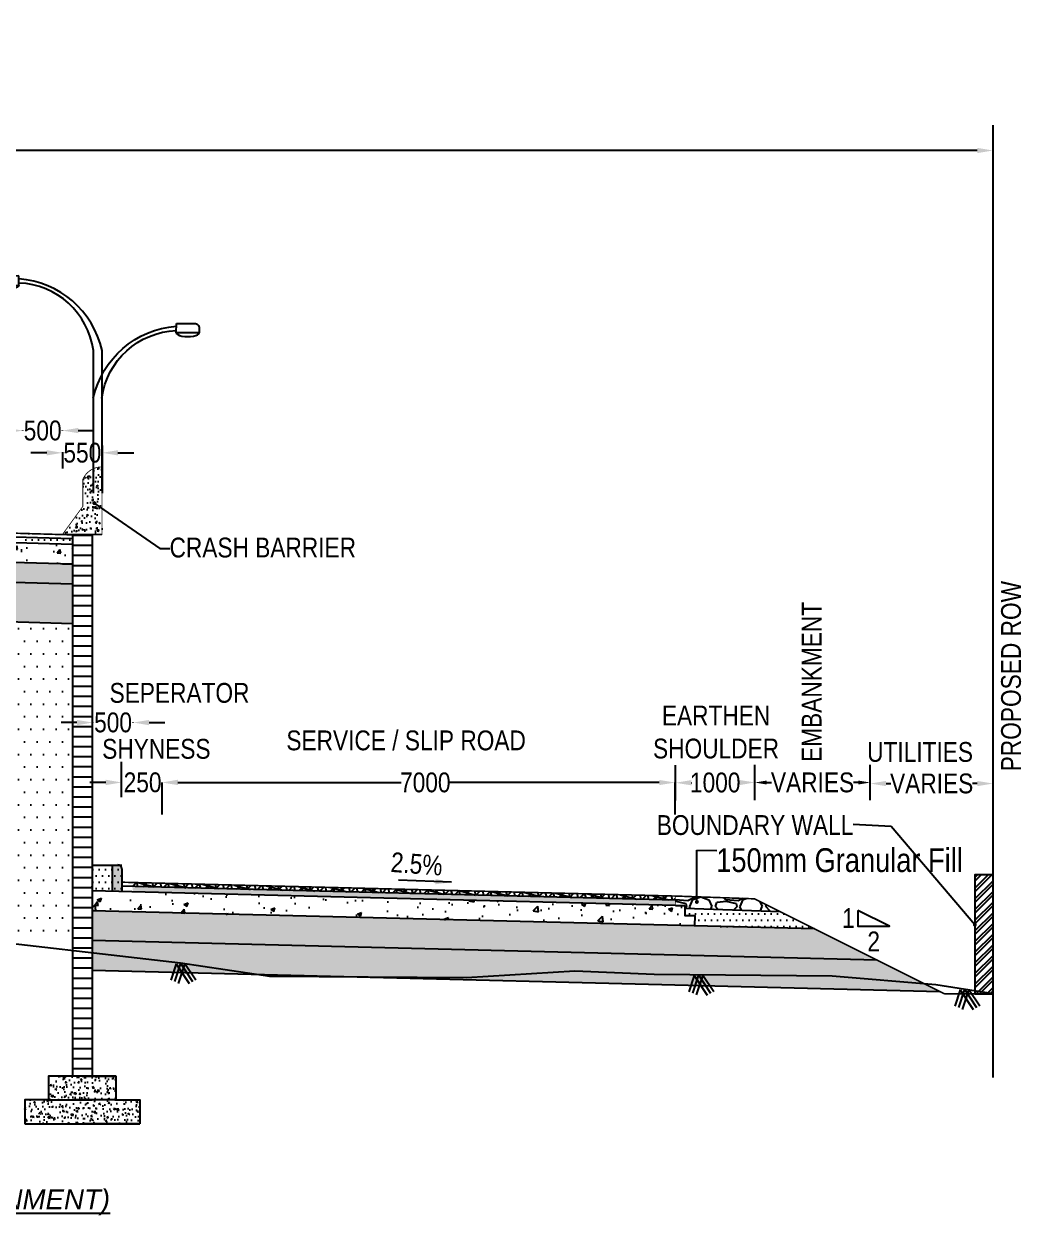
# Model space of a CAD drawing. Header units: millimetres. Extents: x 207528 to 778454, y -364692 to 101323.
# Drawn here: x 534964 to 547556, y -7738 to 7296 of the extents above; entities that cross this region are included whole.
import ezdxf

# ---------------------------------------------------------------- set-up
doc = ezdxf.new("R2010")
doc.units = ezdxf.units.MM
doc.linetypes.add('DASHED2', pattern=[0.375, 0.25, -0.125])
for name, color, linetype in [('Dim', 253, 'Continuous'), ('Dimension', 253, 'Continuous'), ('hatch', 253, 'Continuous'), ('NGL', 7, 'DASHED2'), ('Proposed ROW', 241, 'MNEW')]:
    doc.layers.add(name, color=color, linetype=linetype)
doc.styles.add('DIM', font='ARIALN.TTF', dxfattribs={"height": 250})
doc.styles.get("Standard").update_dxf_attribs({"font": 'arial.ttf'})
doc.styles.add('STRIP PLAN STYLE', font='ARIALN.TTF')
doc.linetypes.add('MNEW', pattern='A,26.152623,-1.048632,["PROW",Standard,S=1.75,R=0,X=0,Y=-0.975095],-7.693777,26.152623', length=61.047655)
doc.dimstyles.new('DIM', dxfattribs={"dimtxt": 250, "dimasz": 200, "dimexe": 0.18, "dimexo": 0.0625, "dimgap": 0.09, "dimtad": 0, "dimtih": 1, "dimtoh": 1, "dimdec": 0, "dimzin": 0, "dimdsep": 46, "dimtxsty": 'DIM', "dimcen": 0.09, "dimclrd": 256, "dimclrt": 7, "dimadec": 0, "dimazin": 0, "dimtfac": 1, "dimtdec": 0, "dimtofl": 0, "dimtmove": 0, "dimatfit": 3, "dimfxl": 1, "dimtolj": 1, "dimtzin": 0, "dimarcsym": 0})
doc.dimstyles.new('new', dxfattribs={"dimtxt": 150, "dimasz": 150, "dimexe": 100, "dimexo": 0.1, "dimgap": 0.09, "dimtad": 0, "dimtih": 1, "dimtoh": 1, "dimdec": 0, "dimzin": 0, "dimdsep": 46, "dimtxsty": 'DIM', "dimcen": 0.09, "dimclrd": 256, "dimclrt": 252, "dimadec": 0, "dimazin": 0, "dimtfac": 1, "dimtdec": 0, "dimtofl": 0, "dimtmove": 0, "dimatfit": 3, "dimfxl": 1, "dimtolj": 1, "dimtzin": 0, "dimlwd": -1, "dimarcsym": 0})

# ---------------------------------------------------------------- blocks, each defined once
blk = doc.blocks.new('*D405')
at = {"layer": 'Defpoints', "color": 0, "transparency": 16777216}
for p in [(547201, 5698), (502201, 5431), (547201, 5433)]:
    blk.add_point(p, dxfattribs=at)
at = {"layer": 'Dim', "color": 0, "lineweight": -2, "transparency": 16777216}
for p, q in [((502201, 5431), (502201, 5698)), ((547201, 5433), (547201, 5698))]:
    blk.add_line(p, q, dxfattribs=at)
at = {"layer": 'Dim', "lineweight": -2, "transparency": 16777216}
for p, q in [((502401, 5698), (522479, 5698)), ((547001, 5698), (529825, 5698))]:
    blk.add_line(p, q, dxfattribs=at)
at = {"layer": 'Dim', "transparency": 16777216}
for points in [[(502401, 5731), (502401, 5665), (502201, 5698)], [(547001, 5731), (547001, 5665), (547201, 5698)]]:
    blk.add_solid(points, dxfattribs=at)
at = {"layer": 'Dim', "color": 7, "transparency": 16777216, "insert": (526152, 5698), "char_height": 400, "attachment_point": 5, "style": 'STRIP PLAN STYLE'}
blk.add_mtext('\\A1;PROPOSED RIGHT OF WAY (45m)', dxfattribs=at)
blk = doc.blocks.new('*D412')
at = {"layer": 'Defpoints', "color": 0, "transparency": 16777216}
for p in [(535953, 1883), (535453, 1786), (535953, 1786)]:
    blk.add_point(p, dxfattribs=at)
at = {"layer": 'Dim', "lineweight": -2, "transparency": 16777216}
for p, q in [((535253, 1883), (535053, 1883)), ((536153, 1883), (536353, 1883))]:
    blk.add_line(p, q, dxfattribs=at)
at = {"layer": 'Dim', "color": 0, "lineweight": -2, "transparency": 16777216}
for p, q in [((535453, 1882), (535453, 1883)), ((535953, 1882), (535953, 1883))]:
    blk.add_line(p, q, dxfattribs=at)
at = {"layer": 'Dim', "transparency": 16777216}
for points in [[(535253, 1916), (535253, 1850), (535453, 1883)], [(536153, 1916), (536153, 1850), (535953, 1883)]]:
    blk.add_solid(points, dxfattribs=at)
at = {"layer": 'Dim', "color": 7, "transparency": 16777216, "insert": (535703, 1883), "char_height": 250, "attachment_point": 5, "style": 'DIM'}
blk.add_mtext('\\A1;550', dxfattribs=at)
blk = doc.blocks.new('*D490')
at = {"layer": 'Defpoints', "color": 0, "transparency": 16777216}
for p in [(535452, 2163), (534951, 1889), (535452, 1889)]:
    blk.add_point(p, dxfattribs=at)
at = {"layer": 'Dim', "lineweight": -2, "transparency": 16777216}
for p, q in [((534751, 2163), (534551, 2163)), ((535652, 2163), (535852, 2163))]:
    blk.add_line(p, q, dxfattribs=at)
at = {"layer": 'Dim', "color": 0, "lineweight": -2, "transparency": 16777216}
for p, q in [((534951, 2162), (534951, 2163)), ((535452, 2162), (535452, 2163))]:
    blk.add_line(p, q, dxfattribs=at)
at = {"layer": 'Dim', "transparency": 16777216}
for points in [[(534751, 2197), (534751, 2130), (534951, 2163)], [(535652, 2197), (535652, 2130), (535452, 2163)]]:
    blk.add_solid(points, dxfattribs=at)
at = {"layer": 'Dim', "color": 7, "transparency": 16777216, "insert": (535202, 2163), "char_height": 250, "attachment_point": 5, "style": 'DIM'}
blk.add_mtext('\\A1;500', dxfattribs=at)
blk = doc.blocks.new('*D398')
at = {"layer": 'Defpoints', "color": 0, "transparency": 16777216}
for p in [(535835, -1521), (535835, -1869), (536346, -1869)]:
    blk.add_point(p, dxfattribs=at)
at = {"layer": 'Dim', "lineweight": -2, "transparency": 16777216}
for p, q in [((535635, -1521), (535435, -1521)), ((536546, -1521), (536746, -1521))]:
    blk.add_line(p, q, dxfattribs=at)
at = {"layer": 'Dim', "color": 0, "lineweight": -2, "transparency": 16777216}
for p, q in [((535835, -1523), (535835, -1521)), ((536346, -1523), (536346, -1521))]:
    blk.add_line(p, q, dxfattribs=at)
at = {"layer": 'Dim', "transparency": 16777216}
for points in [[(535635, -1488), (535635, -1555), (535835, -1521)], [(536546, -1488), (536546, -1555), (536346, -1521)]]:
    blk.add_solid(points, dxfattribs=at)
at = {"layer": 'Dim', "color": 7, "transparency": 16777216, "insert": (536091, -1521), "char_height": 250, "attachment_point": 5, "style": 'DIM'}
blk.add_mtext('\\A1;500', dxfattribs=at)
blk = doc.blocks.new('*D399')
at = {"layer": 'Defpoints', "color": 0, "transparency": 16777216}
for p in [(543186, -2278), (536712, -2680), (543186, -2680)]:
    blk.add_point(p, dxfattribs=at)
at = {"layer": 'Dim', "color": 0, "lineweight": -2, "transparency": 16777216}
for p, q in [((536712, -2680), (536712, -2278)), ((543186, -2680), (543186, -2278))]:
    blk.add_line(p, q, dxfattribs=at)
at = {"layer": 'Dim', "lineweight": -2, "transparency": 16777216}
for p, q in [((536912, -2278), (539728, -2278)), ((542986, -2278), (540338, -2278))]:
    blk.add_line(p, q, dxfattribs=at)
at = {"layer": 'Dim', "transparency": 16777216}
for points in [[(536912, -2245), (536912, -2311), (536712, -2278)], [(542986, -2245), (542986, -2311), (543186, -2278)]]:
    blk.add_solid(points, dxfattribs=at)
at = {"layer": 'Dim', "color": 7, "transparency": 16777216, "insert": (540033, -2278), "char_height": 250, "attachment_point": 5, "style": 'DIM'}
blk.add_mtext('\\A1;7000', dxfattribs=at)
blk = doc.blocks.new('DDD')
for p, q in [((1867070, -106568), (1867071, -106627)), ((1867358, -106507), (1867129, -106509)), ((1867359, -106625), (1867358, -106507)), ((1867071, -106627), (1867359, -106625)), ((1868297, -107444), (1868295, -109214)), ((1868407, -107450), (1868407, -109214))]:
    blk.add_line(p, q)
for centre, major_axis, start_param, end_param in [((1867129, -106568), (41.7, 41.7), 0.793568, 2.364365), ((1867273, -107703), (-822, 822), 4.14637, 5.423964), ((1867323, -107580), (-343, 922), 4.488864, 5.890241)]:
    blk.add_ellipse(centre, major_axis=major_axis, ratio=1, start_param=start_param, end_param=end_param)
at = {"extrusion": (0, 0, -1)}
blk.add_ellipse((1867215, -106626), major_axis=(144, 1), ratio=0.331897, start_param=0, end_param=3.141593, dxfattribs=at)
blk = doc.blocks.new('DUAL LIGHT')
for p, q in [((1621822, -144545), (1621823, -144427)), ((1621823, -144427), (1622052, -144429)), ((1622110, -144547), (1621822, -144545)), ((1622110, -144488), (1622110, -144547)), ((1620774, -145370), (1620774, -146570)), ((1620884, -145364), (1620885, -146570))]:
    blk.add_line(p, q)
at = {"extrusion": (0, 0, -1)}
for centre, major_axis, start_param, end_param in [((1621908, -145623), (822, 822), 4.14637, 5.423964), ((1622052, -144487), (-41.7, 41.7), 0.793568, 2.364365), ((1621858, -145500), (343, 922), 4.488864, 5.890241)]:
    blk.add_ellipse(centre, major_axis=major_axis, ratio=1, start_param=start_param, end_param=end_param, dxfattribs=at)
blk.add_ellipse((1621966, -144546), major_axis=(-144, 1), ratio=0.331897, start_param=0, end_param=3.141593)
blk.add_blockref('DDD', (-247523, -37321))
blk = doc.blocks.new('*D401')
at = {"layer": 'Defpoints', "color": 0, "transparency": 16777216}
for p in [(536199, -2277), (536199, -2594), (536709, -2594)]:
    blk.add_point(p, dxfattribs=at)
at = {"layer": 'Dim', "lineweight": -2, "transparency": 16777216}
for p, q in [((535999, -2277), (535799, -2277)), ((536909, -2277), (537109, -2277))]:
    blk.add_line(p, q, dxfattribs=at)
at = {"layer": 'Dim', "color": 0, "lineweight": -2, "transparency": 16777216}
for p, q in [((536199, -2278), (536199, -2277)), ((536709, -2278), (536709, -2277))]:
    blk.add_line(p, q, dxfattribs=at)
at = {"layer": 'Dim', "transparency": 16777216}
for points in [[(535999, -2243), (535999, -2310), (536199, -2277)], [(536909, -2243), (536909, -2310), (536709, -2277)]]:
    blk.add_solid(points, dxfattribs=at)
at = {"layer": 'Dim', "color": 7, "transparency": 16777216, "insert": (536464, -2277), "char_height": 250, "attachment_point": 5, "style": 'DIM'}
blk.add_mtext('\\A1;250', dxfattribs=at)
blk = doc.blocks.new('*D414')
at = {"layer": 'Defpoints', "color": 0, "transparency": 16777216}
for p in [(543193, -2281), (544193, -2277), (544193, -2277)]:
    blk.add_point(p, dxfattribs=at)
at = {"layer": 'Dim', "color": 0, "lineweight": -2, "transparency": 16777216}
for p, q in [((543193, -2281), (543193, -2281)), ((544193, -2278), (544193, -2278))]:
    blk.add_line(p, q, dxfattribs=at)
at = {"layer": 'Dim', "lineweight": -2, "transparency": 16777216}
for p, q in [((543393, -2280), (543397, -2280)), ((543993, -2278), (543989, -2278))]:
    blk.add_line(p, q, dxfattribs=at)
at = {"layer": 'Dim', "transparency": 16777216}
for points in [[(543393, -2247), (543394, -2314), (543193, -2281)], [(543993, -2245), (543993, -2312), (544193, -2277)]]:
    blk.add_solid(points, dxfattribs=at)
at = {"layer": 'Dim', "color": 7, "transparency": 16777216, "insert": (543693, -2279), "char_height": 250, "attachment_point": 5, "style": 'DIM'}
blk.add_mtext('\\A1;1000', dxfattribs=at)
blk = doc.blocks.new('*D435')
at = {"layer": 'Defpoints', "color": 0, "transparency": 16777216}
for p in [(547201, -2234), (545650, -2277), (547201, -2291)]:
    blk.add_point(p, dxfattribs=at)
at = {"layer": 'Dimension', "color": 0, "lineweight": -2, "transparency": 16777216}
for p, q in [((545650, -2290), (545650, -2291)), ((547201, -2290), (547201, -2291))]:
    blk.add_line(p, q, dxfattribs=at)
at = {"layer": 'Dimension', "lineweight": -2, "transparency": 16777216}
for p, q in [((545850, -2291), (545909, -2291)), ((547001, -2291), (546943, -2291))]:
    blk.add_line(p, q, dxfattribs=at)
at = {"layer": 'Dimension', "transparency": 16777216}
for points in [[(545850, -2258), (545850, -2324), (545650, -2291)], [(547001, -2258), (547001, -2324), (547201, -2291)]]:
    blk.add_solid(points, dxfattribs=at)
at = {"layer": 'Dimension', "color": 7, "transparency": 16777216, "insert": (546426, -2291), "char_height": 250, "attachment_point": 5, "style": 'DIM'}
blk.add_mtext('\\A1;VARIES', dxfattribs=at)
blk = doc.blocks.new('*D436')
at = {"layer": 'Defpoints', "color": 0, "transparency": 16777216}
for p in [(544193, -2278), (545650, -2278), (545650, -2278)]:
    blk.add_point(p, dxfattribs=at)
at = {"layer": 'Dimension', "color": 0, "lineweight": -2, "transparency": 16777216}
for p, q in [((544193, -2278), (544193, -2278)), ((545650, -2278), (545650, -2277))]:
    blk.add_line(p, q, dxfattribs=at)
at = {"layer": 'Dimension', "lineweight": -2, "transparency": 16777216}
for p, q in [((544343, -2278), (544405, -2278)), ((545500, -2278), (545439, -2278))]:
    blk.add_line(p, q, dxfattribs=at)
at = {"layer": 'Dimension', "transparency": 16777216}
for points in [[(544343, -2253), (544343, -2303), (544193, -2278)], [(545500, -2253), (545500, -2303), (545650, -2278)]]:
    blk.add_solid(points, dxfattribs=at)
at = {"layer": 'Dimension', "color": 7, "transparency": 16777216, "insert": (544922, -2278), "char_height": 250, "attachment_point": 5, "style": 'DIM'}
blk.add_mtext('\\A1;VARIES', dxfattribs=at)

msp = doc.modelspace()

# ---------------------------------------------------------------- hatches: boundary and pattern name
at = {"ltscale": 0.1}
h = msp.add_hatch(dxfattribs=at)
h.set_pattern_fill('LINE', color=256, scale=40, style=0)
h.set_pattern_definition([(0, (451597.59, 79075.2), (0, 127), [])])
h.paths.add_polyline_path([(535577.5, 850.9), (535827.5, 850.9), (535827.5, -4532.9), (535577.5, -4494)])
h.paths.add_polyline_path([(535577.5, -4494), (535827.5, -4532.9), (535827.5, -5983.5), (535577.5, -5983.5)])
h = msp.add_hatch(color=256)
h.dxf.hatch_style = 1
h.paths.add_polyline_path([(536201.1, -3367.1, 0.4142136), (536151.1, -3317.1), (536077.8, -3317.1), (536077.8, -3652.8), (536201.1, -3655.9)])
h = msp.add_hatch()
h.set_pattern_fill('GOST_GLASS', color=41, scale=5)
h.set_pattern_definition([(45, (411964.84, -17234.707), (42.426407, -4e-15), [25, -35]), (45, (411975.448, -17234.707), (42.426407, -4e-15), [10, -50]), (45, (411964.84, -17224.1), (42.426407, -4e-15), [10, -50])])
h.paths.add_polyline_path([(536336.8, -3589.3), (536336.8, -3659.3), (541915.8, -3798.8), (542162.3, -3779.2), (542560.4, -3744.9)])
h.paths.add_polyline_path([(543190, -3760.6), (543190, -3830.6), (541915.8, -3798.8), (542162.3, -3779.2), (542560.4, -3744.9)])
at = {"layer": 'Dim'}
h = msp.add_hatch(dxfattribs=at)
h.set_pattern_fill('AR-CONC', color=256)
h.set_pattern_definition([(50, (449597.46, 79037.7), (182.18467, -15.93909), [19.05, -209.55]), (355, (449597.46, 79037.7), (-35.24342, 191.05685), [15.24, -167.64058]), (100.45144, (449612.65, 79036.37), (146.94125, 175.11775), [16.19, -178.09024]), (46.1842, (449597.46, 79088.5), (271.07904, -42.04233), [28.575, -314.325]), (96.63556, (449620.05, 79085), (237.40413, 247.4261), [24.285, -267.1356]), (351.18415, (449597.46, 79088.5), (237.40413, 247.4261), [22.86, -251.4597]), (21, (449622.86, 79075.8), (151.6144, -102.2652), [19.05, -209.55]), (326, (449622.86, 79075.8), (61.80203, 184.18797), [15.24, -167.64]), (71.45144, (449635.5, 79067.27), (213.41642, 81.92277), [16.19, -178.08994]), (37.5, (449597.463, 79037.694), (3.088603, 84.55504), [0, -165.608, 0, -170.18, 0, -168.275]), (7.5, (449597.46, 79037.69), (66.81966, 100.180575), [0, -97.028, 0, -161.798, 0, -64.135]), (327.5, (449540.82, 79037.694), (135.590595, -5.728744), [0, -63.5, 0, -198.12, 0, -262.89]), (317.5, (449515.42, 79037.7), (148.12918, 25.42649), [0, -82.55, 0, -131.572, 0, -186.69])])
h.paths.add_polyline_path([(535709.6, 1549.4), (535716.2, 1563), (535735.8, 1595.1), (535752.8, 1616.5), (535777.3, 1640.8), (535817.1, 1669.3), (535850, 1685.6), (535882.8, 1696.5), (535921.1, 1703.6), (535952.5, 1705.1), (535952.5, 1647), (535952.5, 850.9), (535451.2, 863.5), (535710, 1207.4)])
h = msp.add_hatch(dxfattribs=at)
h.set_pattern_fill('AR-CONC', color=256, scale=3)
h.set_pattern_definition([(50, (448852.7, 14956), (546.554, -47.8173), [57.15, -628.65]), (355, (448852.7, 14956), (-105.7303, 573.1705), [45.72, -502.9218]), (100.45144, (448898.24, 14952), (440.8237, 525.3533), [48.57, -534.2707]), (46.1842, (448852.7, 15108.4), (813.237, -126.127), [85.725, -942.975]), (96.6356, (448920.5, 15097.9), (712.2124, 742.2784), [72.855, -801.407]), (351.1842, (448852.7, 15108.4), (712.212, 742.278), [68.58, -754.379]), (21, (448928.9, 15070.3), (454.8432, -306.7956), [57.15, -628.65]), (326, (448928.9, 15070.3), (185.406, 552.564), [45.72, -502.92]), (71.45144, (448966.8, 15044.7), (640.2493, 245.7683), [48.57, -534.2698]), (37.5, (448852.7, 14955.98), (9.2658, 253.6651), [0, -496.824, 0, -510.54, 0, -504.825]), (7.5, (448852.7, 14955.98), (200.459, 300.5417), [0, -291.084, 0, -485.394, 0, -192.405]), (327.5, (448682.76, 14955.98), (406.7718, -17.18623), [0, -190.5, 0, -594.36, 0, -788.67]), (317.5, (448606.56, 14955.98), (444.3875, 76.2795), [0, -247.65, 0, -394.716, 0, -560.07])])
h.paths.add_polyline_path([(525451.8, 1018.3), (525451.8, 761.6), (535577.5, 480.8), (535577.5, 727.7)])
h = msp.add_hatch(dxfattribs=at)
h.set_pattern_fill('ANSI32', scale=10)
h.set_pattern_definition([(45, (186401.44, -60289.8), (-67.35192, 67.35192), []), (45, (186446.34, -60289.8), (-67.35192, 67.35192), [])])
h.paths.add_polyline_path([(547201.1, -4944.4), (547201.1, -3444.4), (546971.1, -3444.4), (546971.1, -4944.4)])
h = msp.add_hatch(dxfattribs=at)
h.set_pattern_fill('AR-CONC', color=256, scale=3)
h.set_pattern_definition([(50, (411964.84, -17234.7), (546.554, -47.8173), [57.15, -628.65]), (355, (411964.84, -17234.7), (-105.7303, 573.1705), [45.72, -502.9218]), (100.45144, (412010.4, -17238.7), (440.8237, 525.3533), [48.57, -534.2707]), (46.1842, (411964.84, -17082.3), (813.237, -126.127), [85.725, -942.975]), (96.63556, (412032.6, -17092.8), (712.2124, 742.2784), [72.855, -801.407]), (351.18415, (411964.8, -17082.3), (712.2124, 742.2784), [68.58, -754.379]), (21, (412041.04, -17120.4), (454.8432, -306.7956), [57.15, -628.65]), (326, (412041.04, -17120.4), (185.406, 552.564), [45.72, -502.92]), (71.45144, (412078.94, -17145.97), (640.2493, 245.7683), [48.57, -534.2698]), (37.5, (411964.84, -17234.7), (9.2658, 253.66512), [0, -496.824, 0, -510.54, 0, -504.825]), (7.5, (411964.84, -17234.7), (200.459, 300.5417), [0, -291.084, 0, -485.394, 0, -192.405]), (327.5, (411794.92, -17234.7), (406.7718, -17.18623), [0, -190.5, 0, -594.36, 0, -788.67]), (317.5, (411718.7, -17234.7), (444.3875, 76.2795), [0, -247.65, 0, -394.716, 0, -560.07])])
h.paths.add_polyline_path([(543336.8, -3834.3), (541915.8, -3798.8), (541018.1, -3870.2), (539834.9, -3926.2), (538296.4, -3934.1), (536993.7, -3873.2), (535827.5, -3855), (535827.5, -3906.4), (543336.8, -4084.4)])
h.paths.add_polyline_path([(541915.8, -3798.8), (536336.8, -3659.3), (535827.5, -3646.6), (535827.5, -3855), (536993.7, -3873.2), (538296.4, -3934.1), (539834.9, -3926.2), (541018.1, -3870.2)])
at = {"layer": 'hatch'}
h = msp.add_hatch(dxfattribs=at)
h.set_pattern_fill('GRAVEL', color=11, scale=25)
h.set_pattern_definition([(228.01279, (449309.89, 15590.98), (-5080, -5715), [85.4304, -8457.621]), (184.96974, (449252.74, 15527.478), (7619.999997, 635.000036), [146.601, -14513.5122]), (132.510447, (449106.69, 15514.778), (6350.000003, -6984.999998), [103.3704, -10233.6807]), (267.27369, (448859.04, 15356.028), (635.000001, 12700), [133.501, -13216.6094]), (292.833654, (448852.69, 15222.678), (-3175, 7620), [130.9084, -12959.952]), (357.27369, (448903.49, 15102.028), (-12700, 635.000001), [133.501, -13216.6094]), (37.69424, (449036.84, 15095.678), (-8254.9999996, -6350.0000005), [176.5484, -17478.279]), (72.255328, (449176.54, 15203.628), (4445.000001, 13969.9999996), [166.68, -16501.314]), (121.429566, (449227.34, 15362.378), (-5080.000001, 8255), [133.9532, -13261.3864]), (175.23636, (449157.49, 15476.68), (6985, -635), [152.9283, -7493.4842]), (222.397438, (449005.09, 15489.378), (-7619.9999998, -6985.0000003), [197.7695, -19579.193]), (138.814075, (449487.69, 15349.68), (-4445, 3810), [67.501, -6682.6415]), (171.469234, (449436.89, 15394.128), (8255, -1269.999999), [128.4205, -12713.6597]), (225, (449309.9, 15413.2), (-9e-14, -635), [89.8023, -808.2233]), (203.19859, (449265.44, 15489.38), (3175, 1270), [48.3603, -4787.6556]), (291.80141, (449220.99, 15470.33), (-635, 1905), [68.3914, -3351.1882]), (30.96376, (449246.39, 15406.83), (1905, 1270), [111.08, -3591.5745]), (161.56505, (449341.64, 15463.98), (1270, -635), [80.322, -1927.7245]), (16.38954, (448852.69, 15470.328), (6350, 1905), [112.522, -11139.7067]), (70.346176, (448960.64, 15502.078), (-2540, -6985), [94.3997, -9345.554]), (293.19859, (449341.64, 15590.98), (-1270, 3175), [96.72, -4739.296]), (343.61046, (449379.74, 15502.078), (-6350, 1905), [112.522, -11139.7067]), (339.44395, (448852.69, 15076.63), (-3175, 1270), [108.509, -5316.9336]), (294.77514, (448954.29, 15038.528), (-3175.000004, 6984.999998), [90.918, -9000.8983]), (66.80141, (449347.99, 14955.98), (1270, 3175), [96.72, -4739.296]), (17.354025, (449386.09, 15044.878), (-8255, -2540), [106.4457, -10538.094]), (69.44395, (449036.84, 14955.98), (-1270, -3175), [54.2544, -5371.188]), (101.30993, (449309.89, 14955.98), (-635, 2540), [32.3787, -3205.4987]), (165.96376, (449303.54, 14987.73), (1905, -635), [130.9084, -2487.2636]), (186.009006, (449176.54, 15019.478), (6350, 635), [121.3167, -12010.3412]), (303.69007, (449246.39, 15349.68), (-635, 1270), [91.581, -2197.944]), (353.157227, (449297.19, 15273.478), (10795, -1269.9999994), [159.889, -15829.0023]), (60.945396, (449455.94, 15254.43), (-2540, -4445), [65.377, -6472.348]), (90, (449487.7, 15311.6), (-635, 635), [38.1, -596.9]), (120.25644, (449163.84, 15038.528), (2540, -4445), [88.2167, -8733.485]), (48.01279, (449119.39, 15114.73), (5080, 5715), [170.8607, -8372.1905]), (0, (449233.7, 15241.7), (635, 635), [165.1, -469.9]), (325.304846, (449398.79, 15241.728), (6350.000002, -4444.999997), [100.4024, -9939.829]), (254.0546, (449481.34, 15184.58), (-635, -2540), [92.4573, -4530.4125]), (207.645975, (449455.94, 15095.678), (-12065.0000004, -6349.999999), [150.5363, -14903.116]), (175.42608, (449322.59, 15025.828), (-8255, 635), [159.2574, -15766.4616])])
h.paths.add_polyline_path([(524701.7, 532.3), (524701.7, 782.4), (535577.5, 480.8), (535577.5, 360.9), (535577.5, 226.7)])
h = msp.add_hatch(dxfattribs=at)
h.set_pattern_fill('DOTS', scale=50)
h.set_pattern_definition([(0, (450097.59, 14991.82), (39.6875, 79.375), [0, -79.375])])
h.paths.add_polyline_path([(534951.1, 865), (535827.3, 850.9), (535577.5, 844.9), (535577.5, 716.2), (534950.5, 745.8)])
h = msp.add_hatch(dxfattribs=at)
h.set_pattern_fill('DOTS', color=25, scale=50)
h.set_pattern_definition([(0, (448852.69, 14955.98), (39.6875, 79.375), [0, -79.375])])
h.paths.add_polyline_path([(524701.7, 532.3), (535577.5, 226.7), (535577.5, -273.4), (524701.7, 32.1)])
h = msp.add_hatch(dxfattribs=at)
h.set_pattern_fill('DOTS', scale=100)
h.set_pattern_definition([(0, (448852.69, 79039.36), (79.375, 158.75), [0, -158.75])])
h.paths.add_polyline_path([(524701.7, 32.1), (535577.5, -273.4), (535577.5, -4286.1), (536089.1, -4307.7), (534020, -4220.1), (530602.9, -3937.1), (524701.7, -3762.7)])
h = msp.add_hatch(dxfattribs=at)
h.set_pattern_fill('DOTS', color=25, scale=50)
h.set_pattern_definition([(0, (-804369.904, 91001.76), (39.6875, 79.375), [0, -79.375])])
h.paths.add_polyline_path([(536213.5, -3656.2), (535828.2, -3646.5), (535828.2, -3320.5), (536213.5, -3320.5)])
h = msp.add_hatch(dxfattribs=at)
h.set_pattern_fill('NET3', color=256, scale=30, angle=45)
h.set_pattern_definition([(45, (411964.84, -17234.71), (-67.35192, 67.35192), []), (105, (411964.84, -17234.71), (-92.004435, -24.652514), []), (165, (411964.84, -17234.71), (-24.652514, -92.004435), [])])
h.paths.add_polyline_path([(536336.8, -3539.3), (536336.8, -3589.3), (542560.4, -3744.9), (543010.5, -3706.1)])
h.paths.add_polyline_path([(543190, -3710.6), (543190, -3760.6), (542560.4, -3744.9), (543010.5, -3706.1)])
h = msp.add_hatch(dxfattribs=at)
h.set_pattern_fill('GRAVEL', color=11, scale=25)
h.set_pattern_definition([(228.012788, (196619.73, -71156.383), (-5080.0000004, -5714.9999996), [85.4304, -8457.6209]), (184.969741, (196562.58, -71219.883), (7619.999997, 635.0000362), [146.6012, -14513.5122]), (132.510447, (196416.53, -71232.583), (6350.0000027, -6984.9999976), [103.3704, -10233.6807]), (267.273689, (196168.88, -71391.333), (635.0000013, 12700), [133.5011, -13216.6094]), (292.833654, (196162.53, -71524.683), (-3175.0000003, 7620), [130.9084, -12959.9519]), (357.273689, (196213.33, -71645.333), (-12700, 635.0000013), [133.5011, -13216.6094]), (37.6942405, (196346.68, -71651.683), (-8254.9999996, -6350.0000005), [176.5484, -17478.2788]), (72.255328, (196486.38, -71543.733), (4445.0000012, 13969.9999996), [166.6799, -16501.3142]), (121.429566, (196537.18, -71384.983), (-5080.0000007, 8254.9999996), [133.9532, -13261.3864]), (175.236358, (196467.33, -71270.683), (6985, -635.000001), [152.9283, -7493.4842]), (222.397438, (196314.93, -71257.983), (-7619.9999998, -6985.0000003), [197.7695, -19579.1931]), (138.814075, (196797.53, -71397.683), (-4445, 3810), [67.5011, -6682.6415]), (171.469234, (196746.73, -71353.233), (8255.0000002, -1269.9999986), [128.4205, -12713.6597]), (225, (196619.73, -71334.2), (-9e-14, -635), [89.8023, -808.2233]), (203.19859, (196575.28, -71257.98), (3175, 1270), [48.3603, -4787.6556]), (291.80141, (196530.83, -71277.03), (-635, 1905), [68.3914, -3351.1882]), (30.963757, (196556.23, -71340.53), (1905, 1270), [111.0799, -3591.5745]), (161.56505, (196651.48, -71283.38), (1270, -635), [80.3218, -1927.7245]), (16.38954, (196162.53, -71277.033), (6350, 1905), [112.522, -11139.7067]), (70.346176, (196270.48, -71245.283), (-2540, -6985), [94.3997, -9345.5539]), (293.19859, (196651.48, -71156.38), (-1270, 3175), [96.72, -4739.2959]), (343.61046, (196689.58, -71245.283), (-6350, 1904.9999996), [112.522, -11139.7067]), (339.443955, (196162.53, -71670.73), (-3175, 1270), [108.5088, -5316.9336]), (294.77514, (196264.13, -71708.833), (-3175.000004, 6984.9999983), [90.918, -9000.8983]), (66.80141, (196657.83, -71791.38), (1270, 3175), [96.72, -4739.2959]), (17.354025, (196695.93, -71702.483), (-8255, -2540.0000005), [106.4457, -10538.094]), (69.443955, (196346.68, -71791.38), (-1270, -3175), [54.2544, -5371.188]), (101.309932, (196619.73, -71791.38), (-635, 2540), [32.3787, -3205.4987]), (165.963757, (196613.38, -71759.63), (1905, -635), [130.9084, -2487.2636]), (186.009006, (196486.38, -71727.883), (6350, 635.0000003), [121.3167, -12010.3412]), (303.69007, (196556.23, -71397.68), (-635, 1270), [91.581, -2197.9441]), (353.1572266, (196607.03, -71473.883), (10795, -1269.9999994), [159.8892, -15829.0023]), (60.945396, (196765.78, -71492.933), (-2540, -4445), [65.3771, -6472.3481]), (90, (196797.5, -71435.8), (-635, 635), [38.1, -596.9]), (120.256437, (196473.68, -71708.833), (2539.9999997, -4445), [88.2167, -8733.4852]), (48.012787, (196429.23, -71632.633), (5080.0000004, 5714.9999996), [170.8607, -8372.1905]), (0, (196543.5, -71505.63), (635, 635), [165.1, -469.9]), (325.304846, (196708.63, -71505.633), (6350.0000024, -4444.9999966), [100.4024, -9939.8292]), (254.054604, (196791.18, -71562.78), (-635, -2540), [92.4573, -4530.4125]), (207.645975, (196765.78, -71651.683), (-12065.0000004, -6349.9999992), [150.5363, -14903.1161]), (175.426079, (196632.43, -71721.533), (-8255, 635), [159.2574, -15766.4616])])
h.paths.add_polyline_path([(544511.9, -3907), (544189, -3745.6), (543190, -3710.6), (543189.5, -3710.6), (543189.5, -3830.8), (543310.1, -3830.8), (543310.1, -3864.9)])
h = msp.add_hatch(dxfattribs=at)
h.set_pattern_fill('GRAVEL', color=11, scale=25)
h.set_pattern_definition([(228.012788, (412422.04, -16599.707), (-5080, -5715), [85.4304, -8457.621]), (184.96974, (412364.89, -16663.207), (7619.999997, 635.000036), [146.6012, -14513.5122]), (132.510447, (412218.84, -16675.907), (6350.000003, -6984.999998), [103.3704, -10233.6807]), (267.27369, (411971.19, -16834.657), (635.000001, 12700), [133.501, -13216.6094]), (292.833654, (411964.84, -16968.007), (-3175, 7620), [130.9084, -12959.952]), (357.27369, (412015.64, -17088.657), (-12700, 635.000001), [133.501, -13216.6094]), (37.69424, (412148.991, -17095.007), (-8254.9999996, -6350.0000005), [176.5484, -17478.2788]), (72.255328, (412288.691, -16987.057), (4445.000001, 13969.9999996), [166.68, -16501.3142]), (121.429566, (412339.49, -16828.307), (-5080.000001, 8254.9999996), [133.9532, -13261.3864]), (175.23636, (412269.64, -16714.007), (6985, -635.000001), [152.9283, -7493.4842]), (222.397438, (412117.241, -16701.307), (-7619.9999998, -6985.0000003), [197.7695, -19579.193]), (138.814075, (412599.84, -16841.007), (-4445, 3810), [67.501, -6682.6415]), (171.469234, (412549.04, -16796.557), (8255, -1269.9999986), [128.4205, -12713.6597]), (225, (412422.04, -16777.5), (-9e-14, -635), [89.8023, -808.2233]), (203.19859, (412377.59, -16701.31), (3175, 1270), [48.3603, -4787.6556]), (291.80141, (412333.14, -16720.36), (-635, 1905), [68.3914, -3351.1882]), (30.96376, (412358.54, -16783.86), (1905, 1270), [111.08, -3591.5745]), (161.56505, (412453.8, -16726.7), (1270, -635), [80.3218, -1927.7245]), (16.38954, (411964.84, -16720.357), (6350, 1905), [112.522, -11139.7067]), (70.346176, (412072.79, -16688.607), (-2540, -6985), [94.3997, -9345.554]), (293.19859, (412453.79, -16599.71), (-1270, 3175), [96.72, -4739.296]), (343.61046, (412491.89, -16688.607), (-6350, 1905), [112.522, -11139.7067]), (339.443955, (411964.84, -17114.06), (-3175, 1270), [108.5088, -5316.9336]), (294.77514, (412066.44, -17152.157), (-3175.000004, 6984.999998), [90.918, -9000.8983]), (66.80141, (412460.14, -17234.71), (1270, 3175), [96.72, -4739.296]), (17.354025, (412498.24, -17145.807), (-8255, -2540), [106.4457, -10538.094]), (69.443955, (412148.99, -17234.71), (-1270, -3175), [54.2544, -5371.188]), (101.30993, (412422.04, -17234.71), (-635, 2540), [32.3787, -3205.4987]), (165.96376, (412415.69, -17202.96), (1905, -635), [130.9084, -2487.2636]), (186.009006, (412288.69, -17171.207), (6350, 635), [121.3167, -12010.3412]), (303.69007, (412358.54, -16841), (-635, 1270), [91.581, -2197.944]), (353.157227, (412409.341, -16917.207), (10795, -1269.9999994), [159.8892, -15829.0023]), (60.945396, (412568.09, -16936.257), (-2540, -4445), [65.377, -6472.348]), (90, (412599.84, -16879.1), (-635, 635), [38.1, -596.9]), (120.256437, (412275.99, -17152.157), (2540, -4445), [88.2167, -8733.4852]), (48.012787, (412231.54, -17075.957), (5080, 5715), [170.8607, -8372.1905]), (0, (412345.84, -16948.96), (635, 635), [165.1, -469.9]), (325.304846, (412510.94, -16948.957), (6350.000002, -4444.999997), [100.4024, -9939.8292]), (254.054604, (412593.49, -17006.11), (-635, -2540), [92.4573, -4530.4125]), (207.645975, (412568.09, -17095.007), (-12065.0000004, -6349.999999), [150.5363, -14903.116]), (175.426079, (412434.741, -17164.857), (-8255, 635), [159.2574, -15766.4616])])
h.paths.add_polyline_path([(544947.3, -4124.7), (545737.7, -4519.8), (535827.5, -4272), (535827.5, -3896.7)])
h = msp.add_hatch(dxfattribs=at)
h.set_pattern_fill('DOTS', scale=50)
h.set_pattern_definition([(0, (457363.88, -80691.63), (39.6875, 79.375), [0, -79.375])])
h.paths.add_polyline_path([(544947.3, -4124.7), (544496.7, -3906.4), (543310.1, -3856.1), (543310.1, -3874.5), (543310.1, -3882.5), (543310.1, -3893.3), (543310.1, -3906.5), (543310.1, -3955.8), (543435.1, -3955.8), (543431.8, -4086.8)])
h = msp.add_hatch(dxfattribs=at)
h.set_pattern_fill('DOTS', color=25, scale=50)
h.set_pattern_definition([(0, (411964.84, -17234.71), (39.6875, 79.375), [0, -79.375])])
h.paths.add_polyline_path([(545737.7, -4519.8), (546527.1, -4914.4), (535827.5, -4646.9), (535827.5, -4272), (535963.7, -4275.4)])
h = msp.add_hatch(dxfattribs=at)
h.set_pattern_fill('AR-CONC', color=256, angle=90)
h.set_pattern_definition([(140, (451972.59, 79075.2), (15.93909, 182.18467), [19.05, -209.55]), (85, (451972.59, 79075.2), (-191.05685, -35.24342), [15.24, -167.64058]), (190.45144, (451973.92, 79090.38), (-175.11775, 146.94125), [16.19, -178.09024]), (136.1842, (451921.79, 79075.2), (42.04233, 271.07904), [28.575, -314.325]), (186.63556, (451925.3, 79097.8), (-247.4261, 237.40413), [24.285, -267.1356]), (81.18415, (451921.8, 79075.2), (-247.4261, 237.40413), [22.85997, -251.4597]), (111, (451934.49, 79100.6), (102.2652, 151.6144), [19.05, -209.55]), (56, (451934.49, 79100.6), (-184.18797, 61.80203), [15.24, -167.64]), (161.45145, (451943.01, 79113.23), (-81.92277, 213.41642), [16.19, -178.08994]), (127.5, (451972.59, 79075.2), (-84.55504, 3.088603), [0, -165.608, 0, -170.18, 0, -168.275]), (97.5, (451972.59, 79075.2), (-100.180575, 66.81966), [0, -97.028, 0, -161.798, 0, -64.135]), (57.5, (451972.59, 79018.556), (5.728744, 135.590595), [0, -63.5, 0, -198.12, 0, -262.89]), (47.5, (451972.59, 78993.16), (-25.42649, 148.12918), [0, -82.55, 0, -131.572, 0, -186.69])])
h.paths.add_polyline_path([(535277.5, -5983.5), (536127.5, -5983.5), (536127.5, -6283.5), (535702.5, -6283.5), (535577.5, -6283.5), (535277.5, -6283.5)])
h.paths.add_polyline_path([(534977.5, -6283.5), (535277.5, -6283.5), (535577.5, -6283.5), (535702.5, -6283.5), (536127.5, -6283.5), (536427.5, -6283.5), (536427.5, -6583.5), (534977.5, -6583.5)])

# ---------------------------------------------------------------- linework, layer by layer
for p, q in [((535577.5, 850.9), (535577.5, -5983.5)), ((535827.5, 850.9), (535827.5, -5983.5)), ((535577.5, -273.4), (524701.7, 32.1)), ((535828.2, -3320.5), (536201.1, -3320.5)), ((536201.1, -3367.1), (536201.1, -3655.9))]:
    msp.add_line(p, q)
at = {"const_width": 10}
msp.add_lwpolyline([(535709.6, 1549.4, -0.2994805), (535952.5, 1705.1), (535952.5, 850.9), (535450.9, 851), (535710, 1207.4), (535709.6, 1549.4), (535716.2, 1563), (535735.8, 1595.1), (535752.8, 1616.5), (535777.3, 1640.8), (535817.1, 1669.3), (535850, 1685.6), (535882.8, 1696.5), (535921.1, 1703.6), (535952.5, 1705.1)], format="xyb", dxfattribs=at)
for points, const_width in [([(525451.8, 1138.4), (535577.5, 847.3)], 20), ([(535452.5, 850.9), (535952.5, 850.9)], 20), ([(543190, -3710.6), (536201.1, -3535.9)], 20), ([(543190, -3710.6), (544189, -3745.6)], 20), ([(543189.5, -3710.7), (543189.5, -3830.8)], 10), ([(544189, -3745.6), (546587.1, -4944.4)], 20), ([(546587.1, -4944.4), (547201.1, -4944.4)], 20)]:
    msp.add_lwpolyline(points, dxfattribs=dict(const_width=const_width))
for points in [[(535577.5, 796.9), (525451.8, 1088.5)], [(535577.5, 727.7), (525451.8, 1018.3)], [(535577.5, 476.5), (524701.7, 782.4)], [(535577.5, 226.7), (524701.7, 532.3)], [(535452.5, 480.8), (535577.5, 480.8)], [(536077.8, -3317.1), (536077.8, -3651.1)], [(535827.5, -3616.2), (535827.5, -3587.3)], [(535827.5, -3616.2), (535827.5, -3587.3)], [(543190, -3760.6), (536201.1, -3585.9)], [(543190, -3830.6), (535827.5, -3646.6)], [(543190, -3830.6), (535827.5, -3646.6)], [(544947.3, -4124.7), (535827.5, -3896.7)], [(543190.1, -3830.8), (543310.1, -3830.8)], [(543190.1, -3830.8), (543310.1, -3830.8)], [(543310.1, -3830.8), (543310.1, -3955.8), (543435.1, -3955.8), (543431.8, -4086.8)], [(543310.1, -3830.8), (543310.1, -3955.8), (543435.1, -3955.8), (543431.8, -4086.8)], [(543310.1, -3864.9), (544511.9, -3907)], [(545737.7, -4519.8), (535827.5, -4272)], [(535827.5, -4646.9), (546527.1, -4914.4)], [(536127.5, -5983.5), (535277.5, -5983.5), (535277.5, -6283.5)], [(535827.5, -5983.5), (536127.5, -5983.5), (536127.5, -6283.5)], [(535277.5, -6283.5), (534977.5, -6283.5), (534977.5, -6583.5)], [(535277.5, -6283.5), (535702.5, -6283.5)], [(535702.5, -6283.5), (535577.5, -6283.5)], [(536127.5, -6283.5), (535702.5, -6283.5)], [(536127.5, -6283.5), (536427.5, -6283.5), (536427.5, -6583.5)], [(534977.5, -6583.5), (536427.5, -6583.5)]]:
    msp.add_lwpolyline(points)
msp.add_arc((536151.1, -3367.1), 50, 0, 90)
at = {"layer": 'Dim'}
for points in [[(535452.4, 1889.1), (535452.4, 1684.5)], [(535452.5, 1888.9), (535452.5, 1684.4)], [(535952.5, 1888.7), (535952.5, 1684.2)], [(535577.5, 850.9), (535827.5, 850.9)], [(536198.9, -2461.5), (536198.9, -2018.2)], [(543193.5, -2502.9), (543193.5, -2059.6)], [(544193, -2499.3), (544193, -2056)], [(544193, -2499.3), (544193, -2056)], [(545650.4, -2498.9), (545650.4, -2055.6)], [(536886.3, -4566.6), (536818.4, -4771.2)], [(536941.5, -4559), (536865.8, -4787)], [(536886.3, -4566.6), (537053.5, -4814.9)], [(536996.4, -4560.8), (536913, -4812.1)], [(536941.5, -4559), (537094.9, -4787)], [(536996.4, -4560.8), (537136.1, -4768.4)], [(543426.2, -4713.7), (543358.2, -4918.3)], [(543481.4, -4706.1), (543405.7, -4934)], [(543426.2, -4713.7), (543593.3, -4962)], [(543536.3, -4707.9), (543452.8, -4959.1)], [(543481.4, -4706.1), (543634.8, -4934.1)], [(543536.3, -4707.9), (543676, -4915.5)], [(546784.5, -4895.1), (546716.5, -5099.7)], [(546839.7, -4887.6), (546764, -5115.5)], [(546784.5, -4895.1), (546951.6, -5143.4)], [(546894.6, -4889.3), (546811.1, -5140.6)], [(546839.7, -4887.6), (546993.1, -5115.5)], [(546894.6, -4889.3), (547034.3, -5096.9)], [(535702.5, -5983.5), (535577.5, -5983.5)], [(535702.5, -5983.5), (535827.5, -5983.5)], [(535702.5, -6283.5), (535827.5, -6283.5)], [(536427.5, -6583.5), (535702.5, -6583.5)]]:
    msp.add_lwpolyline(points, dxfattribs=at)
at = {"layer": 'Dim', "color": 7}
msp.add_lwpolyline([(547201.1, -4944.4), (547201.1, -3444.4), (546971.1, -3444.4), (546971.1, -4944.4)], close=True, dxfattribs=at)
at = {"layer": 'Dim'}
msp.add_lwpolyline([(545495.2, -3891.2), (545495.2, -4091.2), (545895.2, -4091.2)], close=True, dxfattribs=at)
at = {"layer": 'Dimension', "linetype": 'Continuous', "ltscale": 10, "flags": 128}
msp.add_lwpolyline([(547201.1, -4944.4), (546478.3, -4830.8), (545167.6, -4720.1), (542923.8, -4701.5), (541919.9, -4658), (540553.9, -4744.7), (538071.6, -4724.2), (536941.5, -4559), (534020, -4220.1), (530602.9, -3937.1), (524701.7, -3762.7)], dxfattribs=at)
at = {"layer": 'Proposed ROW', "lineweight": -3, "ltscale": 3, "flags": 128}
msp.add_lwpolyline([(547201.1, -5999.7), (547201.1, 6019.1)], dxfattribs=at)

# ---------------------------------------------------------------- block references
msp.add_blockref('DUAL LIGHT', (-1084932.7, 147943.2))

# ---------------------------------------------------------------- texts
at = {"layer": 'Dim', "char_height": 250, "attachment_point": 5, "style": 'DIM'}
for s, insert in [('CRASH BARRIER', (537981.3, 685.6)), ('SEPERATOR', (536929.9, -1148.3)), ('EARTHEN \\PSHOULDER', (543703.8, -1642.2)), ('SERVICE / SLIP ROAD', (539790.8, -1748)), ('SHYNESS', (536637.9, -1854.4)), ('UTILITIES', (546279.6, -1893.7)), ('1', (545374.7, -3988.3)), ('2', (545693.8, -4283.1))]:
    msp.add_mtext_dynamic_manual_height_columns(s, width=5325.312, gutter_width=1250, heights=[0], dxfattribs=dict(at, insert=insert))
at = {"layer": 'Dim', "color": 7, "char_height": 250, "attachment_point": 5, "style": 'DIM'}
for s, insert, rotation in [('PROPOSED ROW', (547429.2, -935.4), 90), ('2.5%', (539924.9, -3306.4), 355.78636)]:
    msp.add_mtext_dynamic_manual_height_columns(s, width=5325.312, gutter_width=1250, heights=[0], dxfattribs=dict(at, insert=insert, rotation=rotation))
at = {"layer": 'Dim', "insert": (544910.3, -1008.6), "char_height": 250, "width": 5325.312, "attachment_point": 5, "rotation": 90, "style": 'DIM'}
msp.add_mtext('\\A1;EMBANKMENT', dxfattribs=at)
at = {"layer": 'Dim', "color": 7, "insert": (544196.2, -2816.4), "char_height": 250, "attachment_point": 5, "style": 'DIM'}
msp.add_mtext_dynamic_manual_height_columns('BOUNDARY WALL', width=5325.312, gutter_width=1250, heights=[0], dxfattribs=at)
at = {"layer": 'Dimension', "color": 7, "insert": (543706.3, -3259.4), "char_height": 300, "attachment_point": 4, "style": 'DIM'}
msp.add_mtext('\\A1;150mm Granular Fill', dxfattribs=at)
at = {"layer": 'NGL', "color": 7, "insert": (524576.1, -7575.1), "char_height": 250, "width": 47718.433, "attachment_point": 5}
msp.add_mtext('{\\fArial|b0|i1|c0|p34;\\LTYPE - F  : TYPICAL CROSS SECTION: 4-LANE CARRIAGEWAY - VEHICULAR UNDERPASS WITH SERVICE ROAD(BYPASS/REALIGNMENT)}', dxfattribs=at)

# ---------------------------------------------------------------- dimensions: what is measured, and where the dimension line sits
at = {"layer": 'Dim'}
dim = msp.add_linear_dim(base=(547201.1, 5697.8), p1=(502201.1, 5430.8), p2=(547201.1, 5433), text='PROPOSED RIGHT OF WAY (45m)', dimstyle='DIM', override={"dimtxt": 400, "dimtxsty": 'STRIP PLAN STYLE'}, dxfattribs=at)
dim.commit()
dim.dimension.update_dxf_attribs({"geometry": '*D405', "text_midpoint": (526152.3, 5697.8), "dimtype": 160})
dim = msp.add_aligned_dim(p1=(534951.1, 1889.3), p2=(535452.4, 1889.3), distance=273.9, text='500', dimstyle='DIM', override={"dimfxl": 1.25, "dimfxlon": 1}, dxfattribs=at)
dim.commit()
dim.dimension.update_dxf_attribs({"geometry": '*D490', "text_midpoint": (535201.7, 2163.2)})
for base, p1, p2, angle, text, picture, middle in [((535952.5, 1883), (535452.5, 1786.4), (535952.5, 1786.4), 0, '550', '*D412', (535702.5, 1883)), ((535835.4, -1521.4), (536345.7, -1869.2), (535835.4, -1869.2), 180, '500', '*D398', (536090.5, -1521.4)), ((536198.9, -2276.7), (536709.2, -2593.8), (536198.9, -2593.8), 180, '250', '*D401', (536464.2, -2276.7))]:
    dim = msp.add_linear_dim(base=base, p1=p1, p2=p2, angle=angle, text=text, dimstyle='DIM', override={"dimfxl": 1.25, "dimfxlon": 1}, dxfattribs=at)
    dim.commit()
    dim.dimension.update_dxf_attribs({"geometry": picture, "text_midpoint": middle, "dimtype": 161})
dim = msp.add_linear_dim(base=(543186.1, -2278), p1=(536712.2, -2680.2), p2=(543186.1, -2680.2), angle=0, text='7000', dimstyle='DIM', dxfattribs=at)
dim.commit()
dim.dimension.update_dxf_attribs({"geometry": '*D399', "text_midpoint": (540033.3, -2278), "dimtype": 161})
dim = msp.add_aligned_dim(p1=(543193.5, -2281.2), p2=(544193, -2277.5), distance=0, dimstyle='DIM', dxfattribs=at)
dim.commit()
dim.dimension.update_dxf_attribs({"geometry": '*D414', "text_midpoint": (543693.3, -2279.3)})
at = {"layer": 'Dimension'}
dim = msp.add_aligned_dim(p1=(544193, -2277.8), p2=(545650.4, -2277.6), distance=0, text='VARIES', dimstyle='DIM', override={"dimtxt": 200, "dimasz": 150, "dimfxl": 1.25, "dimfxlon": 1}, dxfattribs=at)
dim.commit()
dim.dimension.update_dxf_attribs({"geometry": '*D436', "text_midpoint": (544921.7, -2277.7)})
dim = msp.add_linear_dim(base=(547201.1, -2291), p1=(545650.4, -2277.4), p2=(547201.1, -2233.6), angle=180, text='VARIES', dimstyle='DIM', override={"dimfxl": 1.25, "dimfxlon": 1}, dxfattribs=at)
dim.commit()
dim.dimension.update_dxf_attribs({"geometry": '*D435', "text_midpoint": (546425.7, -2291)})

# ---------------------------------------------------------------- leaders
at = {"layer": 'Dim'}
msp.add_leader([(540362.1, -3537), (539692.6, -3510.8)], dimstyle='DIM', dxfattribs=at)
at = {"layer": 'Dimension'}
for points in [[(535854.5, 1247.9), (536680.7, 674.3), (536809.5, 674.3)], [(546971.1, -4072.2), (545915.8, -2833), (545434.2, -2809.1)], [(543461.5, -3784.9), (543461.5, -3132), (543711.6, -3134.8)]]:
    msp.add_leader(points, dimstyle='new', override={"dimasz": 50, "dimclrd": 256, "dimldrblk": 'Dot'}, dxfattribs=at)

doc.saveas('drawing.dxf')
